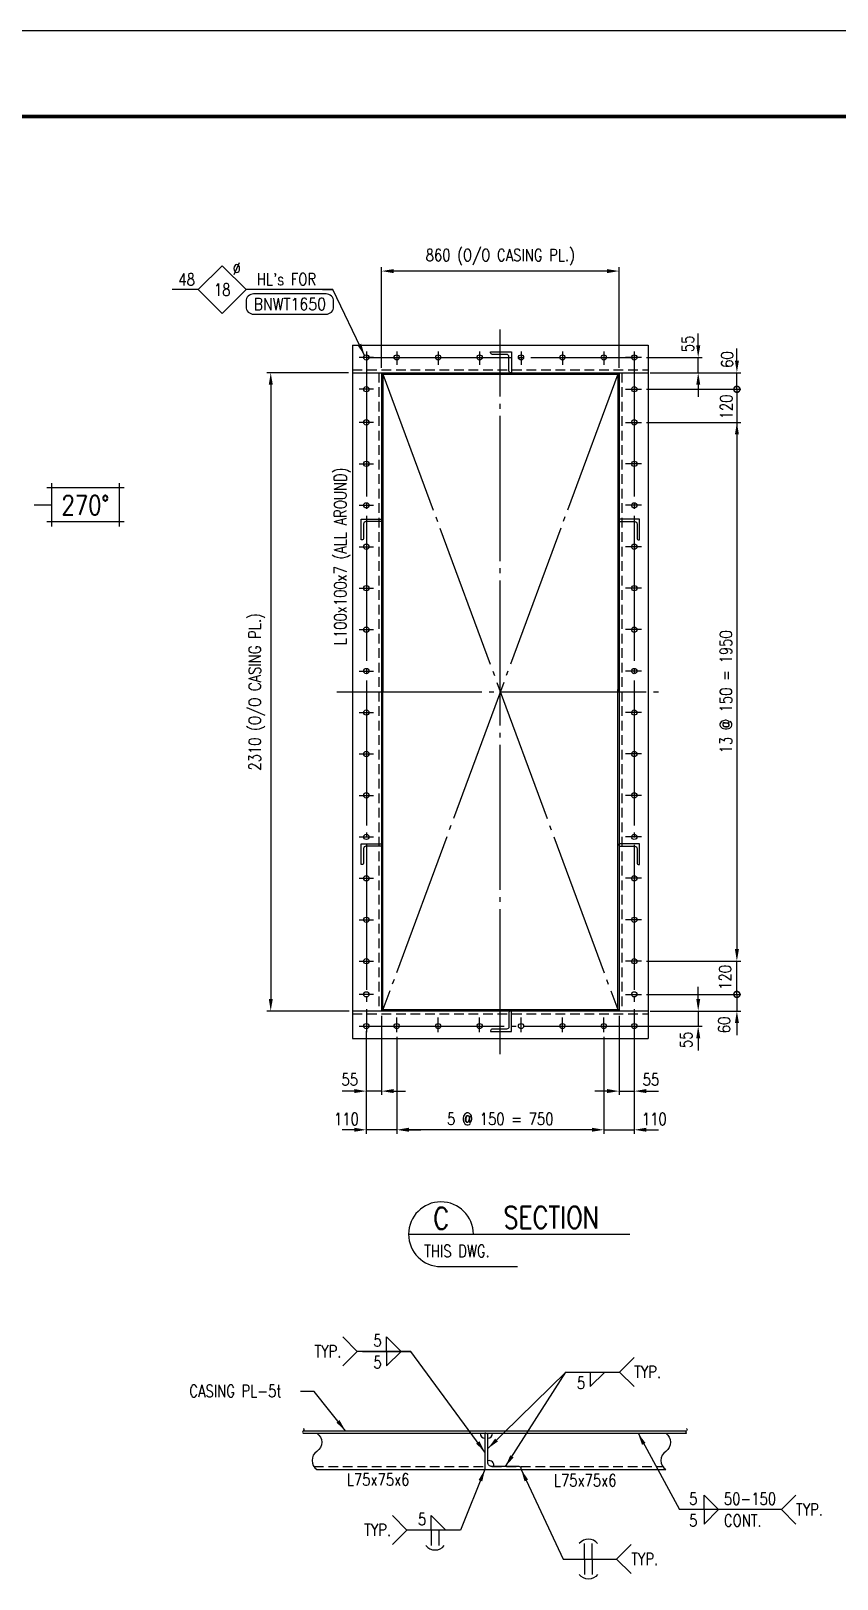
# Model space of a CAD drawing. Header units: millimetres. Extents: x 0 to 134087, y -49114 to 20834.
# Drawn here: x 18022 to 23858, y 9614 to 20820 of the extents above; entities that cross this region are included whole.
import ezdxf
from ezdxf.enums import TextEntityAlignment as Align

# ---------------------------------------------------------------- set-up
doc = ezdxf.new("R2010")
doc.units = ezdxf.units.MM
doc.header["$LTSCALE"] = 35
doc.linetypes.add('JNK-CENTER', pattern=[34, 30, -1.5, 1, -1.5])
doc.linetypes.add('JNK-HIDDEN', pattern=[3, 2, -1])
for name, color, linetype in [('CEN-R', 1, 'JNK-CENTER'), ('CON-C', 4, 'Continuous'), ('CON-G', 3, 'Continuous'), ('CON-W', 7, 'Continuous'), ('CON-Y', 2, 'Continuous'), ('Dim-W', 7, 'Continuous'), ('HID-Y', 2, 'JNK-HIDDEN'), ('HL', 7, 'Continuous'), ('STL-OBJT', 7, 'Continuous'), ('TXT-Y', 2, 'Continuous')]:
    doc.layers.add(name, color=color, linetype=linetype)
doc.styles.add('SIMPLEX', font='simplex.shx', dxfattribs={"width": 0.8})
doc.dimstyles.new('DIM35', dxfattribs={"dimscale": 35, "dimtxt": 2.5, "dimasz": 2.5, "dimexe": 0.8, "dimexo": 1, "dimgap": 1, "dimtad": 1, "dimdec": 1, "dimdsep": 46, "dimtxsty": 'SIMPLEX', "dimcen": 0, "dimclrd": 7, "dimclre": 7, "dimclrt": 2, "dimadec": 1, "dimazin": 2, "dimtfac": 1, "dimtdec": 1, "dimtix": 1, "dimtmove": 2, "dimatfit": 2, "dimfxl": 1, "dimtfill": 1, "dimarcsym": 1})
doc.dimstyles.new('DIM35x2', dxfattribs={"dimscale": 35, "dimtxt": 2.5, "dimasz": 2.5, "dimexe": 0.8, "dimexo": 1, "dimgap": 1, "dimtad": 1, "dimdec": 0, "dimlfac": 0.5, "dimdsep": 46, "dimtxsty": 'SIMPLEX', "dimcen": 0, "dimclrd": 7, "dimclre": 7, "dimclrt": 2, "dimadec": 1, "dimazin": 2, "dimtfac": 1, "dimtdec": 0, "dimtmove": 2, "dimatfit": 2, "dimfxl": 1, "dimtfill": 1, "dimarcsym": 1})

# ---------------------------------------------------------------- blocks, each defined once
blk = doc.blocks.new('TITLE')
at = {"color": 7}
blk.add_line((841, 594.85), (0, 594.85), dxfattribs=at)
at = {"color": 7, "const_width": 0.707}
blk.add_lwpolyline([(823.32, 577.17), (27.94, 577.17)], dxfattribs=at)
blk = doc.blocks.new('NORTH-AG')
at = {"layer": 'CON-Y'}
for p, q in [((-8, 3.5), (8, 3.5)), ((-7, 4.5), (-7, -4.5)), ((7, 4.5), (7, -4.5)), ((-8, -3.5), (8, -3.5))]:
    blk.add_line(p, q, dxfattribs=at)
at = {"layer": 'CON-C', "style": 'SIMPLEX', "width": 0.8}
blk.add_attdef('0', text='', height=4, dxfattribs=at).set_placement((0, -2.06), align=Align.CENTER)
blk = doc.blocks.new('BOLTHOLE')
at = {"layer": 'CON-W'}
blk.add_line((25.7, 0), (9.9, 0), dxfattribs=at)
blk.add_lwpolyline([(0, 0), (4.95, 4.95), (9.9, 0), (4.95, -4.95)], close=True, dxfattribs=at)
at = {"layer": 'CON-Y', "style": 'SIMPLEX', "width": 0.8}
for s, p in [('%%C', (8.81, 3.12)), ("HL's FOR", (24.37, 0.9))]:
    blk.add_text(s, height=2.5, dxfattribs=at).set_placement(p, align=Align.RIGHT)
blk.add_attdef('4', text='', height=2.5, dxfattribs=at).set_placement((-0.69, 0.87), align=Align.RIGHT)
blk.add_attdef('22', text='', height=2.5, dxfattribs=at).set_placement((4.95, 0), align=Align.MIDDLE_CENTER)
blk = doc.blocks.new('*D125')
at = {"layer": 'DEFPOINTS', "color": 0, "ltscale": 0.5, "transparency": 16777216}
for p in [(22280, 13726), (22390, 13616)]:
    blk.add_point(p, dxfattribs=at)
at = {"layer": 'Dim-W', "color": 7, "linetype": 'ByBlock', "lineweight": -2, "ltscale": 0.5, "transparency": 16777216}
for p, q in [((22280, 13691), (22280, 13118)), ((22390, 13581), (22390, 13118)), ((22193, 13146), (22105, 13146)), ((22478, 13146), (22565, 13146))]:
    blk.add_line(p, q, dxfattribs=at)
at = {"layer": 'Dim-W', "color": 7, "ltscale": 0.5, "transparency": 16777216}
blk.add_solid([(22193, 13161), (22193, 13132), (22280, 13146)], dxfattribs=at)
at = {"layer": 'Dim-W', "color": 2, "ltscale": 0.5, "transparency": 16777216, "insert": (22511, 13230), "char_height": 87.5, "attachment_point": 5, "style": 'SIMPLEX', "bg_fill": 3, "box_fill_scale": 1.1, "bg_fill_color": 256, "bg_fill_true_color": 13158600, "bg_fill_transparency": 0}
blk.add_mtext('55', dxfattribs=at)
at = {"layer": 'DEFPOINTS', "color": 0, "ltscale": 0.5, "transparency": 16777216}
blk.add_point((22390, 13146), dxfattribs=at)
at = {"layer": 'Dim-W', "color": 7, "linetype": 'ByBlock', "lineweight": -2, "ltscale": 0.5, "transparency": 16777216}
blk.add_line((22280, 13146), (22390, 13146), dxfattribs=at)
at = {"layer": 'Dim-W', "color": 7, "ltscale": 0.5, "transparency": 16777216}
blk.add_solid([(22478, 13161), (22478, 13132), (22390, 13146)], dxfattribs=at)
blk = doc.blocks.new('*D126')
at = {"layer": 'DEFPOINTS', "color": 0, "ltscale": 0.5, "transparency": 16777216}
for p in [(20560, 13726), (20450, 13616)]:
    blk.add_point(p, dxfattribs=at)
at = {"layer": 'Dim-W', "color": 7, "linetype": 'ByBlock', "lineweight": -2, "ltscale": 0.5, "transparency": 16777216}
for p, q in [((20560, 13691), (20560, 13118)), ((20450, 13581), (20450, 13118)), ((20363, 13146), (20275, 13146)), ((20648, 13146), (20735, 13146))]:
    blk.add_line(p, q, dxfattribs=at)
at = {"layer": 'Dim-W', "color": 7, "ltscale": 0.5, "transparency": 16777216}
blk.add_solid([(20648, 13161), (20648, 13132), (20560, 13146)], dxfattribs=at)
at = {"layer": 'Dim-W', "color": 2, "ltscale": 0.5, "transparency": 16777216, "insert": (20330, 13230), "char_height": 87.5, "attachment_point": 5, "style": 'SIMPLEX', "bg_fill": 3, "box_fill_scale": 1.1, "bg_fill_color": 256, "bg_fill_true_color": 13158600, "bg_fill_transparency": 0}
blk.add_mtext('55', dxfattribs=at)
at = {"layer": 'DEFPOINTS', "color": 0, "ltscale": 0.5, "transparency": 16777216}
blk.add_point((20450, 13146), dxfattribs=at)
at = {"layer": 'Dim-W', "color": 7, "linetype": 'ByBlock', "lineweight": -2, "ltscale": 0.5, "transparency": 16777216}
blk.add_line((20560, 13146), (20450, 13146), dxfattribs=at)
at = {"layer": 'Dim-W', "color": 7, "ltscale": 0.5, "transparency": 16777216}
blk.add_solid([(20363, 13161), (20363, 13132), (20450, 13146)], dxfattribs=at)
blk = doc.blocks.new('*D127')
at = {"layer": 'DEFPOINTS', "color": 0, "ltscale": 0.5, "transparency": 16777216}
for p in [(20670, 13573), (22170, 13573), (20670, 12866)]:
    blk.add_point(p, dxfattribs=at)
at = {"layer": 'Dim-W', "color": 7, "linetype": 'ByBlock', "lineweight": -2, "ltscale": 0.5, "transparency": 16777216}
for p, q in [((20670, 13538), (20670, 12838)), ((22170, 13538), (22170, 12838)), ((22083, 12866), (20758, 12866))]:
    blk.add_line(p, q, dxfattribs=at)
at = {"layer": 'Dim-W', "color": 7, "ltscale": 0.5, "transparency": 16777216}
for points in [[(20758, 12881), (20758, 12852), (20670, 12866)], [(22083, 12881), (22083, 12852), (22170, 12866)]]:
    blk.add_solid(points, dxfattribs=at)
at = {"layer": 'Dim-W', "color": 2, "ltscale": 0.5, "transparency": 16777216, "insert": (21420, 12945), "char_height": 87.5, "attachment_point": 5, "style": 'SIMPLEX', "bg_fill": 3, "box_fill_scale": 1.1, "bg_fill_color": 256, "bg_fill_true_color": 13158600, "bg_fill_transparency": 0}
blk.add_mtext('5 @ 150 = 750', dxfattribs=at)
blk = doc.blocks.new('*D128')
at = {"layer": 'DEFPOINTS', "color": 0, "ltscale": 0.5, "transparency": 16777216}
for p in [(20450, 13616), (20670, 12866)]:
    blk.add_point(p, dxfattribs=at)
at = {"layer": 'Dim-W', "color": 7, "linetype": 'ByBlock', "lineweight": -2, "ltscale": 0.5, "transparency": 16777216}
for p, q in [((20450, 13581), (20450, 12838)), ((20670, 12901), (20670, 12894)), ((20363, 12866), (20275, 12866)), ((20758, 12866), (20845, 12866))]:
    blk.add_line(p, q, dxfattribs=at)
at = {"layer": 'Dim-W', "color": 7, "ltscale": 0.5, "transparency": 16777216}
blk.add_solid([(20758, 12881), (20758, 12852), (20670, 12866)], dxfattribs=at)
at = {"layer": 'Dim-W', "color": 2, "ltscale": 0.5, "transparency": 16777216, "insert": (20306, 12944), "char_height": 87.5, "attachment_point": 5, "style": 'SIMPLEX', "bg_fill": 3, "box_fill_scale": 1.1, "bg_fill_color": 256, "bg_fill_true_color": 13158600, "bg_fill_transparency": 0}
blk.add_mtext('110', dxfattribs=at)
at = {"layer": 'DEFPOINTS', "color": 0, "ltscale": 0.5, "transparency": 16777216}
blk.add_point((20450, 12866), dxfattribs=at)
at = {"layer": 'Dim-W', "color": 7, "linetype": 'ByBlock', "lineweight": -2, "ltscale": 0.5, "transparency": 16777216}
blk.add_line((20670, 12866), (20450, 12866), dxfattribs=at)
at = {"layer": 'Dim-W', "color": 7, "ltscale": 0.5, "transparency": 16777216}
blk.add_solid([(20363, 12881), (20363, 12852), (20450, 12866)], dxfattribs=at)
blk = doc.blocks.new('*D129')
at = {"layer": 'DEFPOINTS', "color": 0, "ltscale": 0.5, "transparency": 16777216}
for p in [(22390, 13616), (22170, 12866)]:
    blk.add_point(p, dxfattribs=at)
at = {"layer": 'Dim-W', "color": 7, "linetype": 'ByBlock', "lineweight": -2, "ltscale": 0.5, "transparency": 16777216}
for p, q in [((22390, 13581), (22390, 12838)), ((22170, 12901), (22170, 12894)), ((22083, 12866), (21995, 12866)), ((22478, 12866), (22565, 12866))]:
    blk.add_line(p, q, dxfattribs=at)
at = {"layer": 'Dim-W', "color": 7, "ltscale": 0.5, "transparency": 16777216}
blk.add_solid([(22083, 12881), (22083, 12852), (22170, 12866)], dxfattribs=at)
at = {"layer": 'Dim-W', "color": 2, "ltscale": 0.5, "transparency": 16777216, "insert": (22535, 12944), "char_height": 87.5, "attachment_point": 5, "style": 'SIMPLEX', "bg_fill": 3, "box_fill_scale": 1.1, "bg_fill_color": 256, "bg_fill_true_color": 13158600, "bg_fill_transparency": 0}
blk.add_mtext('110', dxfattribs=at)
at = {"layer": 'DEFPOINTS', "color": 0, "ltscale": 0.5, "transparency": 16777216}
blk.add_point((22390, 12866), dxfattribs=at)
at = {"layer": 'Dim-W', "color": 7, "linetype": 'ByBlock', "lineweight": -2, "ltscale": 0.5, "transparency": 16777216}
blk.add_line((22170, 12866), (22390, 12866), dxfattribs=at)
at = {"layer": 'Dim-W', "color": 7, "ltscale": 0.5, "transparency": 16777216}
blk.add_solid([(22478, 12881), (22478, 12852), (22390, 12866)], dxfattribs=at)
blk = doc.blocks.new('*D130')
at = {"layer": 'DEFPOINTS', "color": 0, "ltscale": 0.5, "transparency": 16777216}
for p in [(20357, 18346), (19758, 13726), (20361, 13726)]:
    blk.add_point(p, dxfattribs=at)
at = {"layer": 'Dim-W', "color": 7, "linetype": 'ByBlock', "lineweight": -2, "ltscale": 0.5, "transparency": 16777216}
for p, q in [((20322, 18346), (19730, 18346)), ((19758, 18259), (19758, 13814)), ((20326, 13726), (19730, 13726))]:
    blk.add_line(p, q, dxfattribs=at)
at = {"layer": 'Dim-W', "color": 7, "ltscale": 0.5, "transparency": 16777216}
for points in [[(19744, 18259), (19773, 18259), (19758, 18346)], [(19744, 13814), (19773, 13814), (19758, 13726)]]:
    blk.add_solid(points, dxfattribs=at)
at = {"layer": 'Dim-W', "color": 2, "ltscale": 0.5, "transparency": 16777216, "insert": (19657, 16036), "char_height": 87.5, "attachment_point": 5, "rotation": 90, "style": 'SIMPLEX', "bg_fill": 3, "box_fill_scale": 1.1, "bg_fill_color": 256, "bg_fill_true_color": 13158600, "bg_fill_transparency": 0}
blk.add_mtext('2310 (O/O CASING PL.)', dxfattribs=at)
blk = doc.blocks.new('*D131')
at = {"layer": 'DEFPOINTS', "color": 0, "ltscale": 0.5, "transparency": 16777216}
for p in [(22470, 13726), (22390, 13616)]:
    blk.add_point(p, dxfattribs=at)
at = {"layer": 'Dim-W', "color": 7, "linetype": 'ByBlock', "lineweight": -2, "ltscale": 0.5, "transparency": 16777216}
for p, q in [((22853, 13814), (22853, 13901)), ((22505, 13726), (22881, 13726)), ((22425, 13616), (22881, 13616)), ((22853, 13529), (22853, 13441))]:
    blk.add_line(p, q, dxfattribs=at)
at = {"layer": 'Dim-W', "color": 7, "ltscale": 0.5, "transparency": 16777216}
blk.add_solid([(22839, 13814), (22868, 13814), (22853, 13726)], dxfattribs=at)
at = {"layer": 'Dim-W', "color": 2, "ltscale": 0.5, "transparency": 16777216, "insert": (22766, 13518), "char_height": 87.5, "attachment_point": 5, "rotation": 90, "style": 'SIMPLEX', "bg_fill": 3, "box_fill_scale": 1.1, "bg_fill_color": 256, "bg_fill_true_color": 13158600, "bg_fill_transparency": 0}
blk.add_mtext('55', dxfattribs=at)
at = {"layer": 'DEFPOINTS', "color": 0, "ltscale": 0.5, "transparency": 16777216}
blk.add_point((22853, 13616), dxfattribs=at)
at = {"layer": 'Dim-W', "color": 7, "linetype": 'ByBlock', "lineweight": -2, "ltscale": 0.5, "transparency": 16777216}
blk.add_line((22853, 13726), (22853, 13616), dxfattribs=at)
at = {"layer": 'Dim-W', "color": 7, "ltscale": 0.5, "transparency": 16777216}
blk.add_solid([(22839, 13529), (22868, 13529), (22853, 13616)], dxfattribs=at)
blk = doc.blocks.new('*D132')
at = {"layer": 'DEFPOINTS', "color": 0, "ltscale": 0.5, "transparency": 16777216}
for p in [(22443, 18456), (22470, 18346)]:
    blk.add_point(p, dxfattribs=at)
at = {"layer": 'Dim-W', "color": 7, "linetype": 'ByBlock', "lineweight": -2, "ltscale": 0.5, "transparency": 16777216}
for p, q in [((22853, 18544), (22853, 18631)), ((22478, 18456), (22881, 18456)), ((22505, 18346), (22881, 18346)), ((22853, 18259), (22853, 18171))]:
    blk.add_line(p, q, dxfattribs=at)
at = {"layer": 'Dim-W', "color": 7, "ltscale": 0.5, "transparency": 16777216}
blk.add_solid([(22839, 18259), (22868, 18259), (22853, 18346)], dxfattribs=at)
at = {"layer": 'Dim-W', "color": 2, "ltscale": 0.5, "transparency": 16777216, "insert": (22778, 18555), "char_height": 87.5, "attachment_point": 5, "rotation": 90, "style": 'SIMPLEX', "bg_fill": 3, "box_fill_scale": 1.1, "bg_fill_color": 256, "bg_fill_true_color": 13158600, "bg_fill_transparency": 0}
blk.add_mtext('55', dxfattribs=at)
at = {"layer": 'DEFPOINTS', "color": 0, "ltscale": 0.5, "transparency": 16777216}
blk.add_point((22853, 18456), dxfattribs=at)
at = {"layer": 'Dim-W', "color": 7, "linetype": 'ByBlock', "lineweight": -2, "ltscale": 0.5, "transparency": 16777216}
blk.add_line((22853, 18346), (22853, 18456), dxfattribs=at)
at = {"layer": 'Dim-W', "color": 7, "ltscale": 0.5, "transparency": 16777216}
blk.add_solid([(22839, 18544), (22868, 18544), (22853, 18456)], dxfattribs=at)
blk = doc.blocks.new('*D133')
at = {"layer": 'DEFPOINTS', "color": 0, "ltscale": 0.5, "transparency": 16777216}
for p in [(22443, 17986), (22443, 14086), (23133, 14086)]:
    blk.add_point(p, dxfattribs=at)
at = {"layer": 'Dim-W', "color": 7, "linetype": 'ByBlock', "lineweight": -2, "ltscale": 0.5, "transparency": 16777216}
for p, q in [((22478, 17986), (23161, 17986)), ((23133, 17899), (23133, 14174)), ((22478, 14086), (23161, 14086))]:
    blk.add_line(p, q, dxfattribs=at)
at = {"layer": 'Dim-W', "color": 7, "ltscale": 0.5, "transparency": 16777216}
for points in [[(23119, 17899), (23148, 17899), (23133, 17986)], [(23119, 14174), (23148, 14174), (23133, 14086)]]:
    blk.add_solid(points, dxfattribs=at)
at = {"layer": 'Dim-W', "color": 2, "ltscale": 0.5, "transparency": 16777216, "insert": (23054, 16036), "char_height": 87.5, "attachment_point": 5, "rotation": 90, "style": 'SIMPLEX', "bg_fill": 3, "box_fill_scale": 1.1, "bg_fill_color": 256, "bg_fill_true_color": 13158600, "bg_fill_transparency": 0}
blk.add_mtext('13 @ 150 = 1950', dxfattribs=at)
blk = doc.blocks.new('*D134')
at = {"layer": 'DEFPOINTS', "color": 0, "ltscale": 0.5, "transparency": 16777216}
for p in [(20560, 19082), (20560, 18346), (22280, 18346)]:
    blk.add_point(p, dxfattribs=at)
at = {"layer": 'Dim-W', "color": 7, "linetype": 'ByBlock', "lineweight": -2, "ltscale": 0.5, "transparency": 16777216}
for p, q in [((20560, 18381), (20560, 19110)), ((22193, 19082), (20648, 19082)), ((22280, 18381), (22280, 19110))]:
    blk.add_line(p, q, dxfattribs=at)
at = {"layer": 'Dim-W', "color": 7, "ltscale": 0.5, "transparency": 16777216}
for points in [[(20648, 19096), (20648, 19067), (20560, 19082)], [(22193, 19096), (22193, 19067), (22280, 19082)]]:
    blk.add_solid(points, dxfattribs=at)
at = {"layer": 'Dim-W', "color": 2, "ltscale": 0.5, "transparency": 16777216, "insert": (21420, 19183), "char_height": 87.5, "attachment_point": 5, "style": 'SIMPLEX', "bg_fill": 3, "box_fill_scale": 1.1, "bg_fill_color": 256, "bg_fill_true_color": 13158600, "bg_fill_transparency": 0}
blk.add_mtext('860 (O/O CASING PL.)', dxfattribs=at)
blk = doc.blocks.new('boltmark')
at = {"layer": 'CON-Y'}
blk.add_lwpolyline([(0, -4.2), (15, -4.2, 0.414214), (16.56, -2.64), (16.56, -1.56, 0.414214), (15, 0), (0, 0, 0.414214), (-1.56, -1.56), (-1.56, -2.64, 0.414214)], format="xyb", close=True, dxfattribs=at)
at = {"layer": 'CON-G', "style": 'SIMPLEX', "width": 0.802523}
blk.add_attdef('BN2W1650', text='', height=2.5, dxfattribs=at).set_placement((0, -3.35), (15, -3.35), align=Align.FIT)
blk = doc.blocks.new('_DotSmall')
at = {"color": 0, "linetype": 'ByBlock', "const_width": 0.5}
blk.add_lwpolyline([(-0.0625, 0, 1), (0.0625, 0, 1)], format="xyb", close=True, dxfattribs=at)
blk = doc.blocks.new('*D121')
at = {"layer": 'DEFPOINTS', "color": 0, "ltscale": 0.5, "transparency": 16777216}
for p in [(22443, 18226), (22443, 17986)]:
    blk.add_point(p, dxfattribs=at)
at = {"layer": 'Dim-W', "color": 7, "linetype": 'ByBlock', "lineweight": -2, "ltscale": 0.5, "transparency": 16777216}
for p, q in [((23133, 18226), (23133, 18314)), ((22478, 18226), (23161, 18226)), ((22478, 17986), (23161, 17986)), ((23133, 17986), (23133, 17899))]:
    blk.add_line(p, q, dxfattribs=at)
at = {"layer": 'Dim-W', "color": 2, "ltscale": 0.5, "transparency": 16777216, "insert": (23057, 18099), "char_height": 87.5, "attachment_point": 5, "rotation": 90, "style": 'SIMPLEX', "bg_fill": 3, "box_fill_scale": 1.1, "bg_fill_color": 256, "bg_fill_true_color": 13158600, "bg_fill_transparency": 0}
blk.add_mtext('120', dxfattribs=at)
at = {"layer": 'DEFPOINTS', "color": 0, "ltscale": 0.5, "transparency": 16777216}
blk.add_point((23133, 17986), dxfattribs=at)
at = {"layer": 'Dim-W', "color": 7, "linetype": 'ByBlock', "lineweight": -2, "ltscale": 0.5, "transparency": 16777216}
blk.add_line((23133, 18226), (23133, 17986), dxfattribs=at)
at = {"layer": 'Dim-W', "color": 7, "lineweight": -2, "ltscale": 0.5, "transparency": 16777216, "xscale": 87.5, "yscale": 87.5, "zscale": 87.5, "rotation": 270}
blk.add_blockref('_DotSmall', (23133, 18226), dxfattribs=at)
blk = doc.blocks.new('_None')
blk = doc.blocks.new('*D122')
at = {"layer": 'DEFPOINTS', "color": 0, "ltscale": 0.5, "transparency": 16777216}
for p in [(22505, 18346), (22443, 18226)]:
    blk.add_point(p, dxfattribs=at)
at = {"layer": 'Dim-W', "color": 7, "linetype": 'ByBlock', "lineweight": -2, "ltscale": 0.5, "transparency": 16777216}
for p, q in [((23133, 18434), (23133, 18521)), ((22540, 18346), (23161, 18346)), ((22478, 18226), (23161, 18226)), ((23133, 18226), (23133, 18139))]:
    blk.add_line(p, q, dxfattribs=at)
at = {"layer": 'Dim-W', "color": 7, "lineweight": -2, "ltscale": 0.5, "transparency": 16777216, "xscale": 87.5, "yscale": 87.5, "zscale": 87.5, "rotation": 90}
blk.add_blockref('_DotSmall', (23133, 18226), dxfattribs=at)
at = {"layer": 'Dim-W', "color": 2, "ltscale": 0.5, "transparency": 16777216, "insert": (23063, 18441), "char_height": 87.5, "attachment_point": 5, "rotation": 90, "style": 'SIMPLEX', "bg_fill": 3, "box_fill_scale": 1.1, "bg_fill_color": 256, "bg_fill_true_color": 13158600, "bg_fill_transparency": 0}
blk.add_mtext('60', dxfattribs=at)
at = {"layer": 'DEFPOINTS', "color": 0, "ltscale": 0.5, "transparency": 16777216}
blk.add_point((23133, 18346), dxfattribs=at)
at = {"layer": 'Dim-W', "color": 7, "linetype": 'ByBlock', "lineweight": -2, "ltscale": 0.5, "transparency": 16777216}
blk.add_line((23133, 18226), (23133, 18346), dxfattribs=at)
at = {"layer": 'Dim-W', "color": 7, "ltscale": 0.5, "transparency": 16777216}
blk.add_solid([(23119, 18434), (23148, 18434), (23133, 18346)], dxfattribs=at)
blk = doc.blocks.new('*D123')
at = {"layer": 'DEFPOINTS', "color": 0, "ltscale": 0.5, "transparency": 16777216}
for p in [(22443, 14086), (22443, 13846)]:
    blk.add_point(p, dxfattribs=at)
at = {"layer": 'Dim-W', "color": 7, "linetype": 'ByBlock', "lineweight": -2, "ltscale": 0.5, "transparency": 16777216}
for p, q in [((22478, 14086), (23161, 14086)), ((23133, 13846), (23133, 14086)), ((22478, 13846), (23161, 13846))]:
    blk.add_line(p, q, dxfattribs=at)
at = {"layer": 'Dim-W', "color": 2, "ltscale": 0.5, "transparency": 16777216, "insert": (23048, 13969), "char_height": 87.5, "attachment_point": 5, "rotation": 90, "style": 'SIMPLEX', "bg_fill": 3, "box_fill_scale": 1.1, "bg_fill_color": 256, "bg_fill_true_color": 13158600, "bg_fill_transparency": 0}
blk.add_mtext('120', dxfattribs=at)
at = {"layer": 'DEFPOINTS', "color": 0, "ltscale": 0.5, "transparency": 16777216}
blk.add_point((23133, 14086), dxfattribs=at)
at = {"layer": 'Dim-W', "color": 7, "lineweight": -2, "ltscale": 0.5, "transparency": 16777216, "xscale": 87.5, "yscale": 87.5, "zscale": 87.5, "rotation": 270}
blk.add_blockref('_DotSmall', (23133, 13846), dxfattribs=at)
blk = doc.blocks.new('*D124')
at = {"layer": 'DEFPOINTS', "color": 0, "ltscale": 0.5, "transparency": 16777216}
for p in [(22443, 13846), (22505, 13726)]:
    blk.add_point(p, dxfattribs=at)
at = {"layer": 'Dim-W', "color": 7, "linetype": 'ByBlock', "lineweight": -2, "ltscale": 0.5, "transparency": 16777216}
for p, q in [((23133, 13846), (23133, 13934)), ((22478, 13846), (23161, 13846)), ((22540, 13726), (23161, 13726)), ((23133, 13639), (23133, 13551))]:
    blk.add_line(p, q, dxfattribs=at)
at = {"layer": 'Dim-W', "color": 7, "lineweight": -2, "ltscale": 0.5, "transparency": 16777216, "xscale": 87.5, "yscale": 87.5, "zscale": 87.5, "rotation": 270}
blk.add_blockref('_DotSmall', (23133, 13846), dxfattribs=at)
at = {"layer": 'Dim-W', "color": 2, "ltscale": 0.5, "transparency": 16777216, "insert": (23041, 13625), "char_height": 87.5, "attachment_point": 5, "rotation": 90, "style": 'SIMPLEX', "bg_fill": 3, "box_fill_scale": 1.1, "bg_fill_color": 256, "bg_fill_true_color": 13158600, "bg_fill_transparency": 0}
blk.add_mtext('60', dxfattribs=at)
at = {"layer": 'DEFPOINTS', "color": 0, "ltscale": 0.5, "transparency": 16777216}
blk.add_point((23133, 13726), dxfattribs=at)
at = {"layer": 'Dim-W', "color": 7, "linetype": 'ByBlock', "lineweight": -2, "ltscale": 0.5, "transparency": 16777216}
blk.add_line((23133, 13846), (23133, 13726), dxfattribs=at)
at = {"layer": 'Dim-W', "color": 7, "ltscale": 0.5, "transparency": 16777216}
blk.add_solid([(23119, 13639), (23148, 13639), (23133, 13726)], dxfattribs=at)
blk = doc.blocks.new('SECTITLE')
at = {"layer": 'CON-G'}
for p, q in [((-1.7, 0), (44.1, 0)), ((5, -6.7), (20.86, -6.7))]:
    blk.add_line(p, q, dxfattribs=at)
blk.add_arc((5, 0), 6.7, 0, 270, dxfattribs=at)
at = {"layer": 'CON-C', "style": 'SIMPLEX', "width": 0.8}
for tag, p in [('A', (5.06, 1.04)), ('ELEVATION', (27.83, 1.22))]:
    blk.add_attdef(tag, text='', height=4.5, dxfattribs=at).set_placement(p, align=Align.CENTER)
at = {"layer": 'CON-Y', "style": 'SIMPLEX', "width": 0.8}
blk.add_attdef('H0000-0000', (1.54, -4.72), '', height=2.5, dxfattribs=at)
blk.add_attdef('SCALE', text='', height=2.5, dxfattribs=at).set_placement((44.9, -3.72), align=Align.RIGHT)
blk = doc.blocks.new('weld-sy4')
for p, q in [((0, 0), (0, -3.2)), ((1.6, 0), (1.6, -3.2))]:
    blk.add_line(p, q)
blk.add_arc((0.8, -1.728), 2.4, 217.83092, 322.16908)

msp = doc.modelspace()

# ---------------------------------------------------------------- linework, layer by layer
for p, q in [((19117.1051, 18947.3646), (19043.9664, 18947.3646)), ((20133.1614, 18947.3646), (20208.156, 18947.3646))]:
    msp.add_line(p, q)
for points in [[(20597.3413, 11261.647), (20597.3413, 11366.647), (20702.3413, 11261.647)], [(20597.3413, 11261.647), (20597.3413, 11156.647), (20702.3413, 11261.647)], [(22071.36, 11112.7712), (22071.36, 11007.7712), (22176.36, 11112.7712)], [(22895.4315, 10116.6412), (22895.4315, 10221.6412), (23000.4315, 10116.6412)], [(22895.4315, 10116.6412), (22895.4315, 10011.6412), (23000.4315, 10116.6412)], [(20920.0944, 9969.1926), (20920.0944, 10074.1926), (21025.0944, 9969.1926)]]:
    msp.add_lwpolyline(points)
at = {"layer": 'CEN-R'}
for p, q in [((21420.3411, 13413.1466), (21420.3411, 18659.8132)), ((20450.3411, 18499.4799), (20450.3411, 13573.4799)), ((20670.3411, 18499.4799), (20670.3411, 18403.4799)), ((20970.3411, 18499.4799), (20970.3411, 18403.4799)), ((21270.3411, 18499.4799), (21270.3411, 18403.4799)), ((21570.3411, 18499.4799), (21570.3411, 18403.4799)), ((21870.3411, 18499.4799), (21870.3411, 18403.4799)), ((22170.3411, 18499.4799), (22170.3411, 18403.4799)), ((22390.3411, 18499.4799), (22390.3411, 13573.4799)), ((20503.3411, 18456.4799), (20397.3411, 18456.4799)), ((20450.3411, 18456.4799), (22390.3411, 18456.4799)), ((20570.3411, 18336.4799), (22270.3411, 13736.4799)), ((22270.3411, 18336.4799), (20570.3411, 13736.4799)), ((20237.0078, 16036.4799), (22603.6744, 16036.4799)), ((20670.3411, 13573.4799), (20670.3411, 13679.4799)), ((20970.3411, 13573.4799), (20970.3411, 13679.4799)), ((21270.3411, 13573.4799), (21270.3411, 13679.4799)), ((21570.3411, 13573.4799), (21570.3411, 13679.4799)), ((21870.3411, 13573.4799), (21870.3411, 13679.4799)), ((22170.3411, 13573.4799), (22170.3411, 13679.4799)), ((20397.3411, 13616.4799), (22443.3411, 13616.4799))]:
    msp.add_line(p, q, dxfattribs=at)
at = {"layer": 'CON-G'}
for p, q in [((20350.3411, 18546.4799), (22490.3411, 18546.4799)), ((20350.3411, 18546.4799), (20350.3411, 13526.4799)), ((22490.3411, 18546.4799), (22490.3411, 13526.4799)), ((20350.3411, 18346.4799), (22490.3411, 18346.4799)), ((20560.3411, 18346.4799), (20560.3411, 13726.4799)), ((20560.3411, 18336.4799), (22280.3411, 18336.4799)), ((20570.3411, 18346.4799), (20570.3411, 16036.4799)), ((22270.3411, 18346.4799), (22270.3411, 16036.4799)), ((22280.3411, 18346.4799), (22280.3411, 13726.4799)), ((20350.3411, 13726.4799), (22490.3411, 13726.4799)), ((20560.3411, 13736.4799), (22280.3411, 13736.4799)), ((20350.3411, 13526.4799), (22490.3411, 13526.4799)), ((19993.7657, 10687.1252), (22767.7331, 10687.1252)), ((19993.7657, 10669.6252), (22767.7331, 10669.6252)), ((21571.4035, 10407.1252), (21571.4035, 10428.1252)), ((20092.1666, 10407.1252), (22618.1085, 10407.1252))]:
    msp.add_line(p, q, dxfattribs=at)
msp.add_lwpolyline([(21308.9035, 10407.1252), (21571.4035, 10407.1252), (21571.4035, 10414.1252, 0.4142135624), (21557.4035, 10428.1252), (21359.6535, 10428.1252, -0.4142135624), (21329.9035, 10457.8752), (21329.9035, 10655.6252, 0.4142135624), (21315.9035, 10669.6252), (21308.9035, 10669.6252)], format="xyb", close=True, dxfattribs=at)
for centre in [(20450.3411, 18456.4799), (20670.3411, 18456.4799), (20970.3411, 18456.4799), (21270.3411, 18456.4799), (21570.3411, 18456.4799), (21870.3411, 18456.4799), (22170.3411, 18456.4799), (20450.3411, 18226.4799), (20450.3411, 17986.4799), (20450.3411, 17686.4799), (20450.3411, 17386.4799), (20450.3411, 17086.4799), (20450.3411, 16786.4799), (20450.3411, 16486.4799), (20450.3411, 16186.4799), (20450.3411, 15886.4799), (20450.3411, 15586.4799), (20450.3411, 15286.4799), (20450.3411, 14986.4799), (20450.3411, 14686.4799), (20450.3411, 14386.4799), (20450.3411, 14086.4799), (20450.3411, 13846.4799), (20670.3411, 13616.4799), (20970.3411, 13616.4799), (21270.3411, 13616.4799), (21570.3411, 13616.4799), (21870.3411, 13616.4799), (22170.3411, 13616.4799)]:
    msp.add_circle(centre, 19, dxfattribs=at)
for centre, start, end in [((21308.9035, 10669.6252), 180, 270), ((21329.9035, 10669.6252), 270, 0), ((21338.617, 10436.8388), 345.58406631, 104.41593369)]:
    msp.add_arc(centre, 35, start, end, dxfattribs=at)
at = {"layer": 'CON-W'}
for p, q in [((19233.7718, 18947.3646), (19117.1051, 18947.3646)), ((20422.3413, 11261.647), (20772.3413, 11261.647)), ((23455.2341, 10116.6412), (22717.7196, 10116.6412))]:
    msp.add_line(p, q, dxfattribs=at)
for points in [[(20279.1499, 11366.647), (20384.1499, 11261.647), (20279.1499, 11156.647)], [(22388.4755, 11217.7712), (22283.4755, 11112.7712), (22388.4755, 11007.7712)], [(23560.2341, 10221.6412), (23455.2341, 10116.6412), (23560.2341, 10011.6412)], [(20639.0185, 10074.1926), (20744.0185, 9969.1926), (20639.0185, 9864.1926)], [(22367.4175, 9863.8227), (22262.4175, 9758.8227), (22367.4175, 9653.8227)]]:
    msp.add_lwpolyline(points, dxfattribs=at)
at = {"layer": 'CON-Y'}
msp.add_line((18045.6429, 17390.0316), (18165.0629, 17390.0316), dxfattribs=at)
at = {"layer": 'Dim-W', "ltscale": 0.5}
msp.add_line((20208.156, 18947.3646), (20133.1614, 18947.3646), dxfattribs=at)
at = {"layer": 'HID-Y'}
for p, q in [((20350.3411, 18366.4799), (22490.3411, 18366.4799)), ((20540.3411, 18346.4799), (20540.3411, 13726.4799)), ((22300.3411, 18346.4799), (22300.3411, 13726.4799)), ((20350.3411, 13706.4799), (22490.3411, 13706.4799)), ((20070.8834, 10428.1252), (21308.9035, 10428.1252)), ((21359.6535, 10428.1252), (21817.7612, 10428.1252)), ((21817.7612, 10428.1252), (22596.8253, 10428.1252))]:
    msp.add_line(p, q, dxfattribs=at)
at = {"layer": 'STL-OBJT'}
for points in [[(19993.7657, 10704.6252, -0.5351837585), (19993.7657, 10687.1252, 0.5351837585), (19993.7657, 10669.6252)], [(20092.1666, 10669.6252, -0.5351837585), (20092.1666, 10538.3752, 0.5351837585), (20092.1666, 10407.1252)], [(22618.1085, 10669.6252, -0.5351837585), (22618.1085, 10538.3752, 0.5351837585), (22618.1085, 10407.1252)], [(22767.7331, 10704.6252, -0.5351837585), (22767.7331, 10687.1252, 0.5351837585), (22767.7331, 10669.6252)]]:
    msp.add_lwpolyline(points, format="xyb", dxfattribs=at)

# ---------------------------------------------------------------- block references
at = {"linetype": 'ByBlock', "xscale": 34.99999999649994, "yscale": 34.99999999649994, "zscale": 34.99999999649994}
msp.add_blockref('TITLE', (0, 0), dxfattribs=at)
at = {"xscale": 35, "yscale": 35, "zscale": 35}
msp.add_blockref('BOLTHOLE', (19233.7718, 18947.3646), dxfattribs=at).add_auto_attribs({'4': '48', '22': '18'})
at = {"layer": 'CON-Y'}
ref = msp.add_blockref('boltmark', (19633.9737, 18916.5952), dxfattribs=dict(at, xscale=35, yscale=35, zscale=35))
ref.add_attrib('BN2W1650', 'BNWT1650', dxfattribs={"layer": 'CON-G', "height": 87.5, "style": 'SIMPLEX', "width": 0.812878}).set_placement((19633.9737, 18799.3568), (20158.9577, 18799.3568), align=Align.FIT)
ref = msp.add_blockref('NORTH-AG', (18416.5672, 17390.0316), dxfattribs=dict(at, xscale=-35, yscale=35, zscale=35))
ref.add_attrib('0', '270%%D', dxfattribs={"layer": 'CON-C', "height": 140, "style": 'SIMPLEX', "width": 0.8}).set_placement((18416.5672, 17317.9316), align=Align.CENTER)
at = {"layer": 'HL', "xscale": 35, "yscale": 35, "zscale": 35}
msp.add_blockref('SECTITLE', (20815.5511, 12110.0549), dxfattribs=at).add_auto_attribs({'H0000-0000': 'THIS DWG.', 'A': 'C', 'ELEVATION': 'SECTION'})
at = {"layer": 'STL-OBJT', "yscale": 35, "zscale": 35}
for p, xscale in [((20920.0944, 9969.1926), 35), ((22086.3416, 9758.8227), -35)]:
    msp.add_blockref('weld-sy4', p, dxfattribs=dict(at, xscale=xscale))
at = {"layer": 'STL-OBJT', "xscale": 35, "yscale": 35, "zscale": 35, "rotation": 180}
msp.add_blockref('weld-sy4', (22086.3416, 9758.8227), dxfattribs=at)

# ---------------------------------------------------------------- texts
at = {"layer": 'CON-W', "color": 2, "style": 'SIMPLEX', "width": 0.8}
for s, p in [('5', (22787.8767, 10151.6412)), ('50-150', (23039.1443, 10151.6412)), ('5', (22787.8767, 9994.1412)), ('CONT.', (23039.1443, 9994.1412))]:
    msp.add_text(s, height=87.5, dxfattribs=at).set_placement(p)
at = {"layer": 'CON-Y', "style": 'SIMPLEX', "width": 0.8}
for s, p in [('CASING PL-5t', (19168.7062, 10931.6837)), ('L75x75x6', (20309.5809, 10290.5703)), ('L75x75x6', (21808.4379, 10285.1031))]:
    msp.add_text(s, height=87.5, dxfattribs=at).set_placement(p)
at = {"layer": 'TXT-Y', "style": 'SIMPLEX', "width": 0.8}
msp.add_text('L100x100x7 (ALL AROUND)', height=87.5, rotation=90, dxfattribs=at).set_placement((20306.0003, 17661.1589), align=Align.RIGHT)
for p in [(20501.0913, 11296.647), (20501.0913, 11139.147), (21975.11, 10990.2712), (20823.8444, 10004.1926)]:
    msp.add_text('5', height=87.5, dxfattribs=at).set_placement(p)
for p in [(20074.8111, 11262.347), (22389.481, 11113.4712), (23561.2396, 10117.3412), (20434.6797, 9969.8926), (22368.423, 9759.5227)]:
    msp.add_text('TYP.', height=87.5, dxfattribs=at).set_placement(p, align=Align.MIDDLE_LEFT)

# ---------------------------------------------------------------- leaders
at = {"layer": 'Dim-W', "ltscale": 0.5}
msp.add_leader([(20437.9143, 18470.8526), (20208.156, 18947.3646)], dimstyle='DIM35x2', override={"dimgap": 1, "dimtad": 0}, dxfattribs=at)
at = {"layer": 'Dim-W'}
msp.add_leader([(22417.2409, 10669.6252), (22717.7196, 10116.6412)], dimstyle='DIM35', dxfattribs=at)
at = {"layer": 'STL-OBJT'}
for points in [[(21308.9035, 10533.0592), (20772.3413, 11261.647), (20384.1499, 11261.647)], [(21329.9035, 10558.8699), (21895.2841, 11112.7712), (22283.4755, 11112.7712)], [(21456.8852, 10428.1252), (21895.2841, 11112.7712), (22283.4755, 11112.7712)], [(20299.4223, 10687.1252), (20072.9614, 10971.1882), (19973.6264, 10971.1882)], [(21308.9035, 10407.1252), (21132.2099, 9969.1926), (20744.0185, 9969.1926)], [(21571.4035, 10407.1252), (21874.2261, 9758.8227), (22262.4175, 9758.8227)]]:
    msp.add_leader(points, dimstyle='DIM35', dxfattribs=at)

# ---------------------------------------------------------------- next in the draw order: dimensions: what is measured, and where the dimension line sits
at = {"layer": 'Dim-W', "ltscale": 0.5}
dim = msp.add_linear_dim(base=(20560.3411, 19081.8154), p1=(22280.3411, 18346.4799), p2=(20560.3411, 18346.4799), text='<> (O/O CASING PL.)', dimstyle='DIM35x2', dxfattribs=at)
dim.commit()
dim.dimension.update_dxf_attribs({"geometry": '*D134', "text_midpoint": (21420.3411, 19183.4821)})
for base, p1, p2, angle, picture, middle in [((22853.1788, 18456.4799), (22470.3411, 18346.4799), (22443.3411, 18456.4799), 90, '*D132', (22778.1315, 18554.7361)), ((20450.3411, 13146.4724), (20560.3411, 13726.4799), (20450.3411, 13616.4799), 180, '*D126', (20329.6803, 13230.3404))]:
    dim = msp.add_linear_dim(base=base, p1=p1, p2=p2, angle=angle, dimstyle='DIM35x2', dxfattribs=at)
    dim.commit()
    dim.dimension.update_dxf_attribs({"geometry": picture, "text_midpoint": middle, "dimtype": 160})
dim = msp.add_linear_dim(base=(23133.1788, 14086.4799), p1=(22443.3411, 17986.4799), p2=(22443.3411, 14086.4799), angle=270, text='13 @ 150 = <>', dimstyle='DIM35x2', dxfattribs=at)
dim.commit()
dim.dimension.update_dxf_attribs({"geometry": '*D133', "text_midpoint": (23054.4288, 16036.4799)})
dim = msp.add_linear_dim(base=(22390.3411, 13146.4724), p1=(22280.3411, 13726.4799), p2=(22390.3411, 13616.4799), dimstyle='DIM35x2', dxfattribs=at)
dim.commit()
dim.dimension.update_dxf_attribs({"geometry": '*D125', "text_midpoint": (22511.0019, 13230.3404), "dimtype": 160})

# ---------------------------------------------------------------- next in the draw order: linework, layer by layer
at = {"layer": 'CEN-R'}
for p, q in [((22443.3411, 18456.4799), (22327.3411, 18456.4799)), ((22327.3411, 18226.4799), (22443.3411, 18226.4799)), ((22327.3411, 17986.4799), (22443.3411, 17986.4799)), ((22443.3411, 17686.4799), (22327.3411, 17686.4799)), ((22443.3411, 17386.4799), (22327.3411, 17386.4799)), ((22443.3411, 17086.4799), (22327.3411, 17086.4799)), ((22443.3411, 16786.4799), (22327.3411, 16786.4799)), ((22443.3411, 16486.4799), (22327.3411, 16486.4799)), ((22443.3411, 16186.4799), (22327.3411, 16186.4799)), ((22443.3411, 15886.4799), (22327.3411, 15886.4799)), ((22443.3411, 15586.4799), (22327.3411, 15586.4799)), ((22443.3411, 15286.4799), (22327.3411, 15286.4799)), ((22443.3411, 14986.4799), (22327.3411, 14986.4799)), ((22443.3411, 14686.4799), (22327.3411, 14686.4799)), ((22443.3411, 14386.4799), (22327.3411, 14386.4799)), ((22443.3411, 14086.4799), (22327.3411, 14086.4799))]:
    msp.add_line(p, q, dxfattribs=at)
at = {"layer": 'CON-G'}
for p, q in [((20570.3411, 13726.4799), (20570.3411, 16053.439)), ((22270.3411, 13726.4799), (22270.3411, 16053.439))]:
    msp.add_line(p, q, dxfattribs=at)
for points in [[(21500.3411, 18496.4799), (21500.3411, 18346.4799), (21494.3411, 18346.4799, -0.4142135624), (21482.3411, 18358.4799), (21482.3411, 18461.4799, 0.4142135624), (21465.3411, 18478.4799), (21362.3411, 18478.4799, -0.4142135624), (21350.3411, 18490.4799), (21350.3411, 18496.4799)], [(22428.3411, 17286.4799), (22278.3411, 17286.4799), (22278.3411, 17280.4799, 0.4142135624), (22290.3411, 17268.4799), (22393.3411, 17268.4799, -0.4142135624), (22410.3411, 17251.4799), (22410.3411, 17148.4799, 0.4142135624), (22422.3411, 17136.4799), (22428.3411, 17136.4799)], [(22428.3411, 14936.4799), (22278.3411, 14936.4799), (22278.3411, 14930.4799, 0.4142135624), (22290.3411, 14918.4799), (22393.3411, 14918.4799, -0.4142135624), (22410.3411, 14901.4799), (22410.3411, 14798.4799, 0.4142135624), (22422.3411, 14786.4799), (22428.3411, 14786.4799)]]:
    msp.add_lwpolyline(points, format="xyb", close=True, dxfattribs=at)
for centre in [(22390.3411, 18456.4799), (22390.3411, 18226.4799), (22390.3411, 17986.4799), (22390.3411, 17686.4799), (22390.3411, 17386.4799), (22390.3411, 17086.4799), (22390.3411, 16786.4799), (22390.3411, 16486.4799), (22390.3411, 16186.4799), (22390.3411, 15886.4799), (22390.3411, 15586.4799), (22390.3411, 15286.4799), (22390.3411, 14986.4799), (22390.3411, 14686.4799), (22390.3411, 14386.4799), (22390.3411, 14086.4799)]:
    msp.add_circle(centre, 19, dxfattribs=at)

# ---------------------------------------------------------------- next in the draw order: dimensions: what is measured, and where the dimension line sits
at = {"layer": 'Dim-W', "ltscale": 0.5}
dim = msp.add_linear_dim(base=(19758.252, 13726.4799), p1=(20356.5688, 18346.4799), p2=(20360.8299, 13726.4799), angle=270, text='<> (O/O CASING PL.)', dimstyle='DIM35x2', dxfattribs=at)
dim.commit()
dim.dimension.update_dxf_attribs({"geometry": '*D130', "text_midpoint": (19656.5853, 16036.4799)})
dim = msp.add_linear_dim(base=(20670.3411, 12866.4724), p1=(22170.3411, 13573.4799), p2=(20670.3411, 13573.4799), text='5 @ 150 = <>', dimstyle='DIM35x2', dxfattribs=at)
dim.commit()
dim.dimension.update_dxf_attribs({"geometry": '*D127', "text_midpoint": (21420.3411, 12945.2224)})

# ---------------------------------------------------------------- next in the draw order: linework, layer by layer
at = {"layer": 'CEN-R'}
for p, q in [((20503.3411, 18226.4799), (20397.3411, 18226.4799)), ((20503.3411, 17986.4799), (20397.3411, 17986.4799)), ((20397.3411, 17686.4799), (20503.3411, 17686.4799)), ((20397.3411, 17386.4799), (20503.3411, 17386.4799)), ((20397.3411, 17086.4799), (20503.3411, 17086.4799)), ((20397.3411, 16786.4799), (20503.3411, 16786.4799)), ((20397.3411, 16486.4799), (20503.3411, 16486.4799)), ((20397.3411, 16186.4799), (20503.3411, 16186.4799)), ((20397.3411, 15886.4799), (20503.3411, 15886.4799)), ((20397.3411, 15586.4799), (20503.3411, 15586.4799)), ((20397.3411, 15286.4799), (20503.3411, 15286.4799)), ((20397.3411, 14986.4799), (20503.3411, 14986.4799)), ((20397.3411, 14686.4799), (20503.3411, 14686.4799)), ((20397.3411, 14386.4799), (20503.3411, 14386.4799)), ((20397.3411, 14086.4799), (20503.3411, 14086.4799)), ((20503.3411, 13846.4799), (20397.3411, 13846.4799))]:
    msp.add_line(p, q, dxfattribs=at)
at = {"layer": 'CON-G'}
for points in [[(20412.3411, 17286.4799), (20562.3411, 17286.4799), (20562.3411, 17280.4799, -0.4142135624), (20550.3411, 17268.4799), (20447.3411, 17268.4799, 0.4142135624), (20430.3411, 17251.4799), (20430.3411, 17148.4799, -0.4142135624), (20418.3411, 17136.4799), (20412.3411, 17136.4799)], [(20412.3411, 14936.4799), (20562.3411, 14936.4799), (20562.3411, 14930.4799, -0.4142135624), (20550.3411, 14918.4799), (20447.3411, 14918.4799, 0.4142135624), (20430.3411, 14901.4799), (20430.3411, 14798.4799, -0.4142135624), (20418.3411, 14786.4799), (20412.3411, 14786.4799)], [(21500.3411, 13576.4799), (21500.3411, 13726.4799), (21494.3411, 13726.4799, 0.4142135624), (21482.3411, 13714.4799), (21482.3411, 13611.4799, -0.4142135624), (21465.3411, 13594.4799), (21362.3411, 13594.4799, 0.4142135624), (21350.3411, 13582.4799), (21350.3411, 13576.4799)]]:
    msp.add_lwpolyline(points, format="xyb", close=True, dxfattribs=at)

# ---------------------------------------------------------------- next in the draw order: dimensions: what is measured, and where the dimension line sits
at = {"layer": 'Dim-W', "ltscale": 0.5}
dim = msp.add_linear_dim(base=(23133.1788, 17986.4799), p1=(22443.3411, 18226.4799), p2=(22443.3411, 17986.4799), angle=270, dimstyle='DIM35x2', override={"dimblk1": 'DotSmall', "dimblk2": 'None', "dimsah": 1}, dxfattribs=at)
dim.commit()
dim.dimension.update_dxf_attribs({"geometry": '*D121', "text_midpoint": (23056.9303, 18098.8512), "dimtype": 160})
dim = msp.add_linear_dim(base=(20450.3411, 12866.4724), p1=(20670.3411, 12866.4724), p2=(20450.3411, 13616.4799), dimstyle='DIM35x2', dxfattribs=at)
dim.commit()
dim.dimension.update_dxf_attribs({"geometry": '*D128', "text_midpoint": (20306.013, 12943.9579), "dimtype": 160})
dim = msp.add_linear_dim(base=(22390.3411, 12866.4724), p1=(22170.3411, 12866.4724), p2=(22390.3411, 13616.4799), angle=180, dimstyle='DIM35x2', dxfattribs=at)
dim.commit()
dim.dimension.update_dxf_attribs({"geometry": '*D129', "text_midpoint": (22534.6692, 12943.9579), "dimtype": 160})

# ---------------------------------------------------------------- next in the draw order: linework, layer by layer
at = {"layer": 'CON-G'}
msp.add_circle((20450.3411, 13616.4799), 19, dxfattribs=at)

# ---------------------------------------------------------------- next in the draw order: dimensions: what is measured, and where the dimension line sits
at = {"layer": 'Dim-W', "ltscale": 0.5}
dim = msp.add_linear_dim(base=(23133.1788, 18346.4799), p1=(22443.3411, 18226.4799), p2=(22505.3411, 18346.4799), angle=270, dimstyle='DIM35x2', override={"dimblk1": 'DotSmall', "dimsah": 1}, dxfattribs=at)
dim.commit()
dim.dimension.update_dxf_attribs({"geometry": '*D122', "text_midpoint": (23062.5483, 18441.2077), "dimtype": 160})
dim = msp.add_linear_dim(base=(22853.1788, 13616.4799), p1=(22470.3411, 13726.4799), p2=(22390.3411, 13616.4799), angle=270, dimstyle='DIM35x2', dxfattribs=at)
dim.commit()
dim.dimension.update_dxf_attribs({"geometry": '*D131', "text_midpoint": (22765.9422, 13518.2237), "dimtype": 160})

# ---------------------------------------------------------------- next in the draw order: linework, layer by layer
at = {"layer": 'CEN-R'}
msp.add_line((22327.3411, 13846.4799), (22443.3411, 13846.4799), dxfattribs=at)
at = {"layer": 'CON-G'}
msp.add_circle((22390.3411, 13846.4799), 19, dxfattribs=at)

# ---------------------------------------------------------------- next in the draw order: dimensions: what is measured, and where the dimension line sits
at = {"layer": 'Dim-W', "ltscale": 0.5}
dim = msp.add_linear_dim(base=(23133.1788, 14086.4799), p1=(22443.3411, 13846.4799), p2=(22443.3411, 14086.4799), angle=90, dimstyle='DIM35x2', override={"dimblk1": 'DotSmall', "dimblk2": 'None', "dimsah": 1}, dxfattribs=at)
dim.commit()
dim.dimension.update_dxf_attribs({"geometry": '*D123', "text_midpoint": (23047.8107, 13969.3), "dimtype": 160})

# ---------------------------------------------------------------- next in the draw order: dimensions: what is measured, and where the dimension line sits
dim = msp.add_linear_dim(base=(23133.1788, 13726.4799), p1=(22443.3411, 13846.4799), p2=(22505.3411, 13726.4799), angle=90, dimstyle='DIM35x2', override={"dimblk1": 'DotSmall', "dimsah": 1}, dxfattribs=at)
dim.commit()
dim.dimension.update_dxf_attribs({"geometry": '*D124', "text_midpoint": (23040.8284, 13624.7937), "dimtype": 160})

# ---------------------------------------------------------------- next in the draw order: linework, layer by layer
at = {"layer": 'CON-G'}
msp.add_circle((22390.3411, 13616.4799), 19, dxfattribs=at)

doc.saveas('drawing.dxf')
